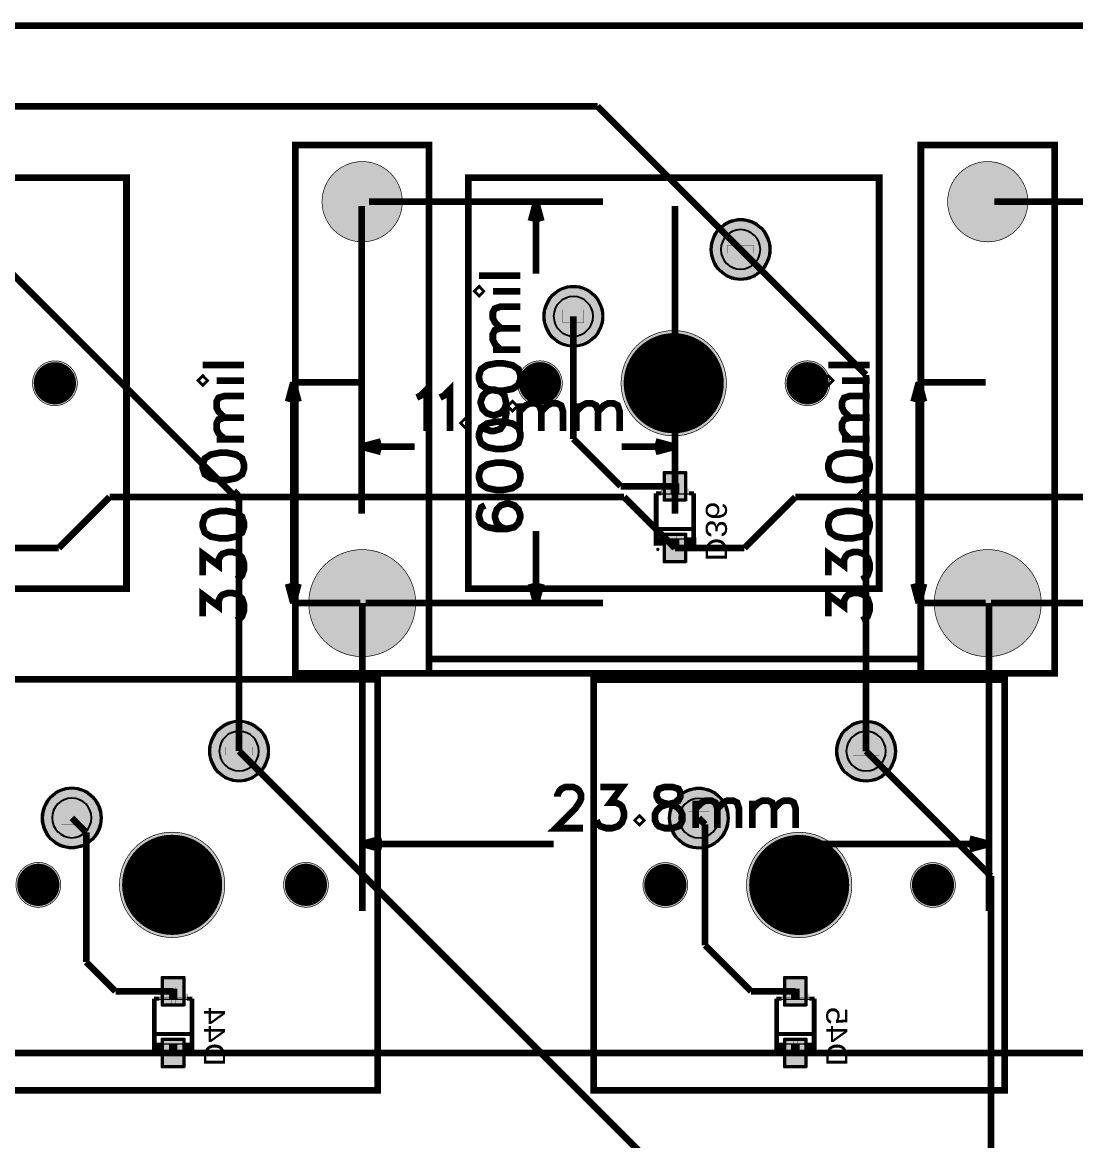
# Model space of a CAD drawing. Header units: millimetres. Extents: x 0 to 199, y -7 to 103.
# Drawn here: x 131.69 to 171.68, y 61.04 to 103.49 of the extents above; entities that cross this region are included whole.
import ezdxf
from ezdxf.enums import TextEntityAlignment as Align

# ---------------------------------------------------------------- set-up
doc = ezdxf.new("R2010")
doc.units = ezdxf.units.MM
doc.header["$MEASUREMENT"] = 0
for name, color, linetype, true_color in [('Board-Outline-Layer', 7, 'Continuous', 0xff00ff), ('Bottom-Layer', 7, 'Continuous', 0x0000ff), ('Bottom-Paste-Mask-Layer', 7, 'Continuous', 0x800000), ('Bottom-Silkscreen-Layer', 7, 'Continuous', 0x66cc33), ('Bottom-Solder-Mask-Layer', 7, 'Continuous', 0xaa00ff), ('Component-Marking-Layer', 7, 'Continuous', 0x66ffcc), ('Component-Shape-Layer', 7, 'Continuous', 0x00cccc), ('Document-Layer', 7, 'Continuous', 0xffffff), ('Hole-Layer', 7, 'Continuous', 0x222222), ('Mechanical-Layer', 7, 'Continuous', 0xf022f0), ('Multi-Layer', 7, 'Continuous', 0xc0c0c0), ('Pin-Floating-Layer', 7, 'Continuous', 0xff99ff), ('Pin-Soldering-Layer', 7, 'Continuous', 0xcc9999), ('Top-Layer', 7, 'Continuous', 0xff0000), ('Top-Paste-Mask-Layer', 7, 'Continuous', 0x808080), ('Top-Silkscreen-Layer', 7, 'Continuous', 0xffcc00), ('Top-Solder-Mask-Layer', 7, 'Continuous', 0x800080)]:
    doc.layers.add(name, color=color, linetype=linetype, true_color=true_color)
doc.styles.get("Standard").update_dxf_attribs({"font": 'arial.ttf'})

msp = doc.modelspace()

# ---------------------------------------------------------------- hatches: boundary and pattern name
at = {"layer": 'Bottom-Layer'}
for points in [[(157.857, 94.874, 1), (160.057, 94.874, 1)], [(151.507, 92.334, 1), (153.707, 92.334, 1)], [(156.839, 85.382), (156.089, 85.382), (156.089, 86.382), (156.839, 86.382)], [(156.839, 83.037), (156.089, 83.037), (156.089, 84.037), (156.839, 84.037)], [(138.814, 75.829, 1), (141.014, 75.829, 1)], [(162.62, 75.823, 1), (164.82, 75.823, 1)], [(132.464, 73.289, 1), (134.664, 73.289, 1)], [(156.27, 73.283, 1), (158.47, 73.283, 1)], [(137.789, 66.205), (137.039, 66.205), (137.039, 67.205), (137.789, 67.205)], [(161.411, 66.205), (160.661, 66.205), (160.661, 67.205), (161.411, 67.205)], [(137.789, 63.86), (137.039, 63.86), (137.039, 64.86), (137.789, 64.86)], [(161.411, 63.86), (160.661, 63.86), (160.661, 64.86), (161.411, 64.86)]]:
    msp.add_hatch(color=256, dxfattribs=at).paths.add_polyline_path(points)
at = {"layer": 'Bottom-Paste-Mask-Layer'}
for points in [[(157.857, 94.874, 1), (160.057, 94.874, 1)], [(151.507, 92.334, 1), (153.707, 92.334, 1)], [(156.839, 85.382), (156.089, 85.382), (156.089, 86.382), (156.839, 86.382)], [(156.839, 83.037), (156.089, 83.037), (156.089, 84.037), (156.839, 84.037)], [(138.814, 75.829, 1), (141.014, 75.829, 1)], [(162.62, 75.823, 1), (164.82, 75.823, 1)], [(132.464, 73.289, 1), (134.664, 73.289, 1)], [(156.27, 73.283, 1), (158.47, 73.283, 1)], [(137.789, 66.205), (137.039, 66.205), (137.039, 67.205), (137.789, 67.205)], [(161.411, 66.205), (160.661, 66.205), (160.661, 67.205), (161.411, 67.205)], [(137.789, 63.86), (137.039, 63.86), (137.039, 64.86), (137.789, 64.86)], [(161.411, 63.86), (160.661, 63.86), (160.661, 64.86), (161.411, 64.86)]]:
    msp.add_hatch(color=256, dxfattribs=at).paths.add_polyline_path(points)
at = {"layer": 'Bottom-Silkscreen-Layer'}
for points in [[(155.662, 83.934), (156.014, 83.934), (156.014, 83.629), (155.662, 83.629)], [(155.662, 83.934), (156.014, 83.934), (156.014, 83.629), (155.662, 83.629)], [(157.267, 83.934), (157.267, 83.629), (156.914, 83.629), (156.914, 83.934)], [(157.267, 83.934), (157.267, 83.629), (156.914, 83.629), (156.914, 83.934)], [(136.612, 64.757), (136.964, 64.757), (136.964, 64.452), (136.612, 64.452)], [(136.612, 64.757), (136.964, 64.757), (136.964, 64.452), (136.612, 64.452)], [(138.217, 64.757), (138.217, 64.452), (137.864, 64.452), (137.864, 64.757)], [(138.217, 64.757), (138.217, 64.452), (137.864, 64.452), (137.864, 64.757)], [(160.234, 64.757), (160.586, 64.757), (160.586, 64.452), (160.234, 64.452)], [(160.234, 64.757), (160.586, 64.757), (160.586, 64.452), (160.234, 64.452)], [(161.839, 64.757), (161.839, 64.452), (161.486, 64.452), (161.486, 64.757)], [(161.839, 64.757), (161.839, 64.452), (161.486, 64.452), (161.486, 64.757)]]:
    msp.add_hatch(color=256, dxfattribs=at).paths.add_polyline_path(points)
at = {"layer": 'Bottom-Solder-Mask-Layer'}
for points in [[(157.807, 94.874, 1), (160.107, 94.874, 1)], [(151.457, 92.334, 1), (153.757, 92.334, 1)], [(156.89, 85.331), (156.039, 85.331), (156.039, 86.433), (156.89, 86.433)], [(156.89, 82.986), (156.039, 82.986), (156.039, 84.087), (156.89, 84.087)], [(138.764, 75.829, 1), (141.064, 75.829, 1)], [(162.57, 75.823, 1), (164.87, 75.823, 1)], [(132.414, 73.289, 1), (134.714, 73.289, 1)], [(156.22, 73.283, 1), (158.52, 73.283, 1)], [(137.84, 66.154), (136.988, 66.154), (136.988, 67.256), (137.84, 67.256)], [(161.462, 66.154), (160.611, 66.154), (160.611, 67.256), (161.462, 67.256)], [(137.84, 63.809), (136.988, 63.809), (136.988, 64.91), (137.84, 64.91)], [(161.462, 63.809), (160.611, 63.809), (160.611, 64.91), (161.462, 64.91)]]:
    msp.add_hatch(color=256, dxfattribs=at).paths.add_polyline_path(points)
at = {"layer": 'Component-Marking-Layer'}
for points in [[(155.754, 83.484, 1), (155.874, 83.484, 1)], [(155.754, 83.484, 1), (155.874, 83.484, 1)], [(148.557, 81.994, 1), (148.677, 81.994, 1)], [(148.557, 81.994, 1), (148.677, 81.994, 1)], [(136.704, 64.307, 1), (136.824, 64.307, 1)], [(136.704, 64.307, 1), (136.824, 64.307, 1)], [(160.326, 64.307, 1), (160.446, 64.307, 1)], [(160.326, 64.307, 1), (160.446, 64.307, 1)], [(153.32, 62.943, 1), (153.44, 62.943, 1)], [(153.32, 62.943, 1), (153.44, 62.943, 1)]]:
    msp.add_hatch(color=256, dxfattribs=at).paths.add_polyline_path(points)
at = {"layer": 'Document-Layer'}
for points in [[(156.994, 85.792), (156.994, 85.636), (155.954, 85.636), (155.954, 85.792)], [(156.994, 85.792), (156.994, 85.636), (155.954, 85.636), (155.954, 85.792)], [(156.554, 86.024), (156.554, 85.4), (156.398, 85.4), (156.398, 86.024)], [(156.554, 86.024), (156.554, 85.4), (156.398, 85.4), (156.398, 86.024)], [(156.534, 83.484), (156.378, 83.484), (156.378, 84.108), (156.534, 84.108)], [(156.534, 83.484), (156.378, 83.484), (156.378, 84.108), (156.534, 84.108)], [(137.504, 66.847), (137.504, 66.223), (137.348, 66.223), (137.348, 66.847)], [(137.504, 66.847), (137.504, 66.223), (137.348, 66.223), (137.348, 66.847)], [(161.126, 66.847), (161.126, 66.223), (160.97, 66.223), (160.97, 66.847)], [(161.126, 66.847), (161.126, 66.223), (160.97, 66.223), (160.97, 66.847)], [(137.944, 66.615), (137.944, 66.459), (136.904, 66.459), (136.904, 66.615)], [(137.944, 66.615), (137.944, 66.459), (136.904, 66.459), (136.904, 66.615)], [(161.566, 66.615), (161.566, 66.459), (160.526, 66.459), (160.526, 66.615)], [(161.566, 66.615), (161.566, 66.459), (160.526, 66.459), (160.526, 66.615)], [(137.484, 64.307), (137.328, 64.307), (137.328, 64.931), (137.484, 64.931)], [(137.484, 64.307), (137.328, 64.307), (137.328, 64.931), (137.484, 64.931)], [(161.106, 64.307), (160.95, 64.307), (160.95, 64.931), (161.106, 64.931)], [(161.106, 64.307), (160.95, 64.307), (160.95, 64.931), (161.106, 64.931)]]:
    msp.add_hatch(color=256, dxfattribs=at).paths.add_polyline_path(points)
at = {"layer": 'Hole-Layer'}
for points in [[(158.207, 94.874, 1), (159.707, 94.874, 1)], [(151.857, 92.334, 1), (153.357, 92.334, 1)], [(139.164, 75.829, 1), (140.664, 75.829, 1)], [(162.97, 75.823, 1), (164.47, 75.823, 1)], [(132.814, 73.289, 1), (134.314, 73.289, 1)], [(156.62, 73.283, 1), (158.12, 73.283, 1)]]:
    msp.add_hatch(color=256, dxfattribs=at).paths.add_polyline_path(points)
at = {"layer": 'Multi-Layer'}
for points in [[(143.066, 96.685, 1), (146.114, 96.685, 1)], [(143.066, 96.685, 1), (146.114, 96.685, 1)], [(166.815, 96.685, 1), (169.863, 96.685, 1)], [(166.815, 96.685, 1), (169.863, 96.685, 1)], [(157.857, 94.874, 1), (160.057, 94.874, 1)], [(157.857, 94.874, 1), (160.057, 94.874, 1)], [(157.857, 94.874, 1), (160.057, 94.874, 1)], [(151.507, 92.334, 1), (153.707, 92.334, 1)], [(151.507, 92.334, 1), (153.707, 92.334, 1)], [(151.507, 92.334, 1), (153.707, 92.334, 1)], [(154.417, 89.794, 1), (158.417, 89.794, 1)], [(154.417, 89.794, 1), (158.417, 89.794, 1)], [(132.072, 89.793, 1), (133.773, 89.793, 1)], [(132.072, 89.793, 1), (133.773, 89.793, 1)], [(150.486, 89.794, 1), (152.188, 89.794, 1)], [(150.486, 89.794, 1), (152.188, 89.794, 1)], [(160.646, 89.794, 1), (162.348, 89.794, 1)], [(160.646, 89.794, 1), (162.348, 89.794, 1)], [(142.558, 81.445, 1), (146.622, 81.445, 1)], [(142.558, 81.445, 1), (146.622, 81.445, 1)], [(166.307, 81.445, 1), (170.371, 81.445, 1)], [(166.307, 81.445, 1), (170.371, 81.445, 1)], [(138.814, 75.829, 1), (141.014, 75.829, 1)], [(138.814, 75.829, 1), (141.014, 75.829, 1)], [(138.814, 75.829, 1), (141.014, 75.829, 1)], [(162.62, 75.823, 1), (164.82, 75.823, 1)], [(162.62, 75.823, 1), (164.82, 75.823, 1)], [(162.62, 75.823, 1), (164.82, 75.823, 1)], [(132.464, 73.289, 1), (134.664, 73.289, 1)], [(132.464, 73.289, 1), (134.664, 73.289, 1)], [(132.464, 73.289, 1), (134.664, 73.289, 1)], [(156.27, 73.283, 1), (158.47, 73.283, 1)], [(156.27, 73.283, 1), (158.47, 73.283, 1)], [(156.27, 73.283, 1), (158.47, 73.283, 1)], [(135.374, 70.749, 1), (139.374, 70.749, 1)], [(135.374, 70.749, 1), (139.374, 70.749, 1)], [(159.18, 70.743, 1), (163.18, 70.743, 1)], [(159.18, 70.743, 1), (163.18, 70.743, 1)], [(131.443, 70.749, 1), (133.145, 70.749, 1)], [(131.443, 70.749, 1), (133.145, 70.749, 1)], [(141.603, 70.749, 1), (143.305, 70.749, 1)], [(141.603, 70.749, 1), (143.305, 70.749, 1)], [(155.25, 70.743, 1), (156.951, 70.743, 1)], [(155.25, 70.743, 1), (156.951, 70.743, 1)], [(165.41, 70.743, 1), (167.111, 70.743, 1)], [(165.41, 70.743, 1), (167.111, 70.743, 1)]]:
    msp.add_hatch(color=256, dxfattribs=at).paths.add_polyline_path(points)
at = {"layer": 'Pin-Floating-Layer'}
for points in [[(156.624, 85.694), (156.624, 85.574), (156.304, 85.574), (156.304, 85.694)], [(156.624, 85.694), (156.624, 85.574), (156.304, 85.574), (156.304, 85.694)], [(156.624, 83.894), (156.624, 83.774), (156.304, 83.774), (156.304, 83.894)], [(156.624, 83.894), (156.624, 83.774), (156.304, 83.774), (156.304, 83.894)], [(137.574, 66.517), (137.574, 66.397), (137.254, 66.397), (137.254, 66.517)], [(137.574, 66.517), (137.574, 66.397), (137.254, 66.397), (137.254, 66.517)], [(161.196, 66.517), (161.196, 66.397), (160.876, 66.397), (160.876, 66.517)], [(161.196, 66.517), (161.196, 66.397), (160.876, 66.397), (160.876, 66.517)], [(137.574, 64.717), (137.574, 64.597), (137.254, 64.597), (137.254, 64.717)], [(137.574, 64.717), (137.574, 64.597), (137.254, 64.597), (137.254, 64.717)], [(161.196, 64.717), (161.196, 64.597), (160.876, 64.597), (160.876, 64.717)], [(161.196, 64.717), (161.196, 64.597), (160.876, 64.597), (160.876, 64.717)]]:
    msp.add_hatch(color=256, dxfattribs=at).paths.add_polyline_path(points)
at = {"layer": 'Pin-Soldering-Layer'}
for points in [[(158.457, 95.024), (159.457, 95.024), (159.457, 94.724), (158.457, 94.724)], [(158.457, 95.024), (159.457, 95.024), (159.457, 94.724), (158.457, 94.724)], [(152.207, 92.584), (153.007, 92.584), (153.007, 92.084), (152.207, 92.084)], [(152.207, 92.584), (153.007, 92.584), (153.007, 92.084), (152.207, 92.084)], [(156.624, 85.984), (156.624, 85.684), (156.304, 85.684), (156.304, 85.984)], [(156.624, 85.984), (156.624, 85.684), (156.304, 85.684), (156.304, 85.984)], [(156.624, 83.784), (156.624, 83.484), (156.304, 83.484), (156.304, 83.784)], [(156.624, 83.784), (156.624, 83.484), (156.304, 83.484), (156.304, 83.784)], [(139.414, 75.979), (140.414, 75.979), (140.414, 75.679), (139.414, 75.679)], [(139.414, 75.979), (140.414, 75.979), (140.414, 75.679), (139.414, 75.679)], [(163.22, 75.973), (164.22, 75.973), (164.22, 75.673), (163.22, 75.673)], [(163.22, 75.973), (164.22, 75.973), (164.22, 75.673), (163.22, 75.673)], [(133.164, 73.539), (133.964, 73.539), (133.964, 73.039), (133.164, 73.039)], [(133.164, 73.539), (133.964, 73.539), (133.964, 73.039), (133.164, 73.039)], [(156.97, 73.533), (157.77, 73.533), (157.77, 73.033), (156.97, 73.033)], [(156.97, 73.533), (157.77, 73.533), (157.77, 73.033), (156.97, 73.033)], [(137.574, 66.807), (137.574, 66.507), (137.254, 66.507), (137.254, 66.807)], [(137.574, 66.807), (137.574, 66.507), (137.254, 66.507), (137.254, 66.807)], [(161.196, 66.807), (161.196, 66.507), (160.876, 66.507), (160.876, 66.807)], [(161.196, 66.807), (161.196, 66.507), (160.876, 66.507), (160.876, 66.807)], [(137.574, 64.607), (137.574, 64.307), (137.254, 64.307), (137.254, 64.607)], [(137.574, 64.607), (137.574, 64.307), (137.254, 64.307), (137.254, 64.607)], [(161.196, 64.607), (161.196, 64.307), (160.876, 64.307), (160.876, 64.607)], [(161.196, 64.607), (161.196, 64.307), (160.876, 64.307), (160.876, 64.607)]]:
    msp.add_hatch(color=256, dxfattribs=at).paths.add_polyline_path(points)
at = {"layer": 'Top-Layer'}
for points in [[(157.857, 94.874, 1), (160.057, 94.874, 1)], [(151.507, 92.334, 1), (153.707, 92.334, 1)], [(138.814, 75.829, 1), (141.014, 75.829, 1)], [(162.62, 75.823, 1), (164.82, 75.823, 1)], [(132.464, 73.289, 1), (134.664, 73.289, 1)], [(156.27, 73.283, 1), (158.47, 73.283, 1)]]:
    msp.add_hatch(color=256, dxfattribs=at).paths.add_polyline_path(points)
at = {"layer": 'Top-Paste-Mask-Layer'}
for points in [[(157.857, 94.874, 1), (160.057, 94.874, 1)], [(151.507, 92.334, 1), (153.707, 92.334, 1)], [(156.042, 89.827, 1), (156.76, 89.827, 1)], [(156.042, 89.827, 1), (156.76, 89.827, 1)], [(138.814, 75.829, 1), (141.014, 75.829, 1)], [(162.62, 75.823, 1), (164.82, 75.823, 1)], [(132.464, 73.289, 1), (134.664, 73.289, 1)], [(156.27, 73.283, 1), (158.47, 73.283, 1)]]:
    msp.add_hatch(color=256, dxfattribs=at).paths.add_polyline_path(points)
at = {"layer": 'Top-Solder-Mask-Layer'}
for points in [[(157.807, 94.874, 1), (160.107, 94.874, 1)], [(151.457, 92.334, 1), (153.757, 92.334, 1)], [(138.764, 75.829, 1), (141.064, 75.829, 1)], [(162.57, 75.823, 1), (164.87, 75.823, 1)], [(132.414, 73.289, 1), (134.714, 73.289, 1)], [(156.22, 73.283, 1), (158.52, 73.283, 1)]]:
    msp.add_hatch(color=256, dxfattribs=at).paths.add_polyline_path(points)

# ---------------------------------------------------------------- linework, layer by layer
at = {"layer": 'Board-Outline-Layer', "const_width": 0.254}
msp.add_lwpolyline([(-0.032, 3.019), (-0.032, 100.367, -0.414), (2.968, 103.367), (195.568, 103.367), (195.568, 103.367, -0.414), (198.568, 100.367), (198.568, 100.367), (198.568, 3.019), (198.568, 3.019, -0.414), (195.568, 0.019), (195.568, 0.019), (2.968, 0.019, -0.414)], format="xyb", close=True, dxfattribs=at)
at = {"layer": 'Bottom-Layer'}
for points in [[(157.857, 94.874, 1), (160.057, 94.874), (160.057, 94.874, 1), (157.857, 94.874)], [(151.507, 92.334, 1), (153.707, 92.334), (153.707, 92.334, 1), (151.507, 92.334)], [(138.814, 75.829, 1), (141.014, 75.829), (141.014, 75.829, 1), (138.814, 75.829)], [(162.62, 75.823, 1), (164.82, 75.823), (164.82, 75.823, 1), (162.62, 75.823)], [(132.464, 73.289, 1), (134.664, 73.289), (134.664, 73.289, 1), (132.464, 73.289)], [(156.27, 73.283, 1), (158.47, 73.283), (158.47, 73.283, 1), (156.27, 73.283)]]:
    msp.add_lwpolyline(points, format="xyb", dxfattribs=at)
at = {"layer": 'Bottom-Layer', "const_width": 0.254}
for points in [[(152.607, 92.334), (152.607, 87.678)], [(152.607, 87.678), (154.403, 85.882)], [(154.403, 85.882), (156.464, 85.882)], [(133.067, 83.537), (135.001, 85.471)], [(135.001, 85.471), (154.53, 85.471)], [(154.53, 85.471), (156.464, 83.537)], [(159.102, 83.537), (161.036, 85.471)], [(161.036, 85.471), (183.232, 85.471)], [(127.889, 83.537), (133.067, 83.537)], [(156.464, 83.537), (159.102, 83.537)], [(133.564, 73.289), (134.112, 72.74)], [(157.37, 73.283), (157.607, 73.046)], [(157.607, 73.046), (157.607, 68.453)], [(134.112, 72.74), (134.112, 67.818)], [(157.607, 68.453), (159.356, 66.705)], [(134.112, 67.818), (135.226, 66.705)], [(135.226, 66.705), (137.414, 66.705)], [(159.356, 66.705), (161.036, 66.705)], [(118.301, 64.36), (137.414, 64.36)], [(137.414, 64.36), (161.036, 64.36)], [(161.036, 64.36), (185.166, 64.36)]]:
    msp.add_lwpolyline(points, dxfattribs=at)
at = {"layer": 'Bottom-Layer'}
for points in [[(156.839, 85.382), (156.089, 85.382), (156.089, 86.382), (156.839, 86.382)], [(156.839, 83.037), (156.089, 83.037), (156.089, 84.037), (156.839, 84.037)], [(137.789, 66.205), (137.039, 66.205), (137.039, 67.205), (137.789, 67.205)], [(161.411, 66.205), (160.661, 66.205), (160.661, 67.205), (161.411, 67.205)], [(137.789, 63.86), (137.039, 63.86), (137.039, 64.86), (137.789, 64.86)], [(161.411, 63.86), (160.661, 63.86), (160.661, 64.86), (161.411, 64.86)]]:
    msp.add_lwpolyline(points, close=True, dxfattribs=at)
at = {"layer": 'Bottom-Paste-Mask-Layer'}
for points in [[(157.857, 94.874, 1), (160.057, 94.874), (160.057, 94.874, 1), (157.857, 94.874)], [(151.507, 92.334, 1), (153.707, 92.334), (153.707, 92.334, 1), (151.507, 92.334)], [(138.814, 75.829, 1), (141.014, 75.829), (141.014, 75.829, 1), (138.814, 75.829)], [(162.62, 75.823, 1), (164.82, 75.823), (164.82, 75.823, 1), (162.62, 75.823)], [(132.464, 73.289, 1), (134.664, 73.289), (134.664, 73.289, 1), (132.464, 73.289)], [(156.27, 73.283, 1), (158.47, 73.283), (158.47, 73.283, 1), (156.27, 73.283)]]:
    msp.add_lwpolyline(points, format="xyb", dxfattribs=at)
for points in [[(156.839, 85.382), (156.089, 85.382), (156.089, 86.382), (156.839, 86.382)], [(156.839, 83.037), (156.089, 83.037), (156.089, 84.037), (156.839, 84.037)], [(137.789, 66.205), (137.039, 66.205), (137.039, 67.205), (137.789, 67.205)], [(161.411, 66.205), (160.661, 66.205), (160.661, 67.205), (161.411, 67.205)], [(137.789, 63.86), (137.039, 63.86), (137.039, 64.86), (137.789, 64.86)], [(161.411, 63.86), (160.661, 63.86), (160.661, 64.86), (161.411, 64.86)]]:
    msp.add_lwpolyline(points, close=True, dxfattribs=at)
at = {"layer": 'Bottom-Silkscreen-Layer', "const_width": 0.152}
for points in [[(155.738, 83.858), (155.738, 85.61)], [(155.738, 83.858), (155.738, 85.61)], [(155.738, 85.61), (155.944, 85.61)], [(155.738, 85.61), (155.944, 85.61)], [(157.191, 85.61), (156.994, 85.61)], [(157.191, 85.61), (156.994, 85.61)], [(157.191, 83.858), (157.191, 85.61)], [(157.191, 83.858), (157.191, 85.61)], [(157.191, 84.262), (155.738, 84.262)], [(157.191, 84.262), (155.738, 84.262)], [(136.688, 64.681), (136.688, 66.433)], [(136.688, 64.681), (136.688, 66.433)], [(136.688, 66.433), (136.894, 66.433)], [(136.688, 66.433), (136.894, 66.433)], [(138.14, 66.433), (137.944, 66.433)], [(138.14, 66.433), (137.944, 66.433)], [(138.14, 64.681), (138.14, 66.433)], [(138.14, 64.681), (138.14, 66.433)], [(160.31, 64.681), (160.31, 66.433)], [(160.31, 64.681), (160.31, 66.433)], [(160.31, 66.433), (160.516, 66.433)], [(160.31, 66.433), (160.516, 66.433)], [(161.763, 66.433), (161.566, 66.433)], [(161.763, 66.433), (161.566, 66.433)], [(161.763, 64.681), (161.763, 66.433)], [(161.763, 64.681), (161.763, 66.433)], [(138.14, 65.085), (136.688, 65.085)], [(138.14, 65.085), (136.688, 65.085)], [(161.763, 65.085), (160.31, 65.085)], [(161.763, 65.085), (160.31, 65.085)]]:
    msp.add_lwpolyline(points, dxfattribs=at)
at = {"layer": 'Bottom-Silkscreen-Layer', "const_width": 0.00508}
for points in [[(155.662, 83.934), (156.014, 83.934), (156.014, 83.629), (155.662, 83.629)], [(155.662, 83.934), (156.014, 83.934), (156.014, 83.629), (155.662, 83.629)], [(157.267, 83.934), (157.267, 83.629), (156.914, 83.629), (156.914, 83.934)], [(157.267, 83.934), (157.267, 83.629), (156.914, 83.629), (156.914, 83.934)], [(136.612, 64.757), (136.964, 64.757), (136.964, 64.452), (136.612, 64.452)], [(136.612, 64.757), (136.964, 64.757), (136.964, 64.452), (136.612, 64.452)], [(138.217, 64.757), (138.217, 64.452), (137.864, 64.452), (137.864, 64.757)], [(138.217, 64.757), (138.217, 64.452), (137.864, 64.452), (137.864, 64.757)], [(160.234, 64.757), (160.586, 64.757), (160.586, 64.452), (160.234, 64.452)], [(160.234, 64.757), (160.586, 64.757), (160.586, 64.452), (160.234, 64.452)], [(161.839, 64.757), (161.839, 64.452), (161.486, 64.452), (161.486, 64.757)], [(161.839, 64.757), (161.839, 64.452), (161.486, 64.452), (161.486, 64.757)]]:
    msp.add_lwpolyline(points, close=True, dxfattribs=at)
at = {"layer": 'Bottom-Solder-Mask-Layer'}
for points in [[(157.807, 94.874, 1), (160.107, 94.874, 1)], [(151.457, 92.334, 1), (153.757, 92.334, 1)], [(138.764, 75.829, 1), (141.064, 75.829, 1)], [(162.57, 75.823, 1), (164.87, 75.823, 1)], [(132.414, 73.289, 1), (134.714, 73.289, 1)], [(156.22, 73.283, 1), (158.52, 73.283, 1)]]:
    msp.add_lwpolyline(points, format="xyb", close=True, dxfattribs=at)
for points in [[(156.89, 85.331), (156.039, 85.331), (156.039, 86.433), (156.89, 86.433)], [(156.89, 82.986), (156.039, 82.986), (156.039, 84.087), (156.89, 84.087)], [(137.84, 66.154), (136.988, 66.154), (136.988, 67.256), (137.84, 67.256)], [(161.462, 66.154), (160.611, 66.154), (160.611, 67.256), (161.462, 67.256)], [(137.84, 63.809), (136.988, 63.809), (136.988, 64.91), (137.84, 64.91)], [(161.462, 63.809), (160.611, 63.809), (160.611, 64.91), (161.462, 64.91)]]:
    msp.add_lwpolyline(points, close=True, dxfattribs=at)
at = {"layer": 'Component-Marking-Layer', "const_width": 0.00508}
for points in [[(155.754, 83.484, 1), (155.874, 83.484), (155.874, 83.484, 1), (155.754, 83.484)], [(155.754, 83.484, 1), (155.874, 83.484), (155.874, 83.484, 1), (155.754, 83.484)], [(148.557, 81.994, 1), (148.677, 81.994), (148.677, 81.994, 1), (148.557, 81.994)], [(148.557, 81.994, 1), (148.677, 81.994), (148.677, 81.994, 1), (148.557, 81.994)], [(136.704, 64.307, 1), (136.824, 64.307), (136.824, 64.307, 1), (136.704, 64.307)], [(136.704, 64.307, 1), (136.824, 64.307), (136.824, 64.307, 1), (136.704, 64.307)], [(160.326, 64.307, 1), (160.446, 64.307), (160.446, 64.307, 1), (160.326, 64.307)], [(160.326, 64.307, 1), (160.446, 64.307), (160.446, 64.307, 1), (160.326, 64.307)], [(153.32, 62.943, 1), (153.44, 62.943), (153.44, 62.943, 1), (153.32, 62.943)], [(153.32, 62.943, 1), (153.44, 62.943), (153.44, 62.943, 1), (153.32, 62.943)]]:
    msp.add_lwpolyline(points, format="xyb", dxfattribs=at)
at = {"layer": 'Component-Shape-Layer', "const_width": 0.0508}
for points in [[(120.042, 81.993), (120.042, 97.593), (135.642, 97.593), (135.642, 81.993)], [(120.042, 81.993), (120.042, 97.593), (135.642, 97.593), (135.642, 81.993)], [(148.617, 81.994), (148.617, 97.594), (164.217, 97.594), (164.217, 81.994)], [(148.617, 81.994), (148.617, 97.594), (164.217, 97.594), (164.217, 81.994)], [(157.114, 85.584), (157.114, 83.884), (155.814, 83.884), (155.814, 85.584)], [(157.114, 85.584), (157.114, 83.884), (155.814, 83.884), (155.814, 85.584)], [(129.574, 62.949), (129.574, 78.549), (145.174, 78.549), (145.174, 62.949)], [(129.574, 62.949), (129.574, 78.549), (145.174, 78.549), (145.174, 62.949)], [(153.38, 62.943), (153.38, 78.543), (168.98, 78.543), (168.98, 62.943)], [(153.38, 62.943), (153.38, 78.543), (168.98, 78.543), (168.98, 62.943)], [(138.064, 66.407), (138.064, 64.707), (136.764, 64.707), (136.764, 66.407)], [(138.064, 66.407), (138.064, 64.707), (136.764, 64.707), (136.764, 66.407)], [(161.686, 66.407), (161.686, 64.707), (160.386, 64.707), (160.386, 66.407)], [(161.686, 66.407), (161.686, 64.707), (160.386, 64.707), (160.386, 66.407)]]:
    msp.add_lwpolyline(points, close=True, dxfattribs=at)
at = {"layer": 'Document-Layer'}
for points, const_width in [([(155.467, 89.794, 1), (157.367, 89.794, 1)], 1.9), ([(155.467, 89.794, 1), (157.367, 89.794, 1)], 1.9), ([(132.522, 89.793, 1), (133.322, 89.793, 1)], 0.8), ([(132.522, 89.793, 1), (133.322, 89.793, 1)], 0.8), ([(150.937, 89.794, 1), (151.737, 89.794, 1)], 0.8), ([(150.937, 89.794, 1), (151.737, 89.794, 1)], 0.8), ([(161.097, 89.794, 1), (161.897, 89.794, 1)], 0.8), ([(161.097, 89.794, 1), (161.897, 89.794, 1)], 0.8), ([(136.424, 70.749, 1), (138.324, 70.749, 1)], 1.9), ([(136.424, 70.749, 1), (138.324, 70.749, 1)], 1.9), ([(160.23, 70.743, 1), (162.13, 70.743, 1)], 1.9), ([(160.23, 70.743, 1), (162.13, 70.743, 1)], 1.9), ([(131.894, 70.749, 1), (132.694, 70.749, 1)], 0.8), ([(131.894, 70.749, 1), (132.694, 70.749, 1)], 0.8), ([(142.054, 70.749, 1), (142.854, 70.749, 1)], 0.8), ([(142.054, 70.749, 1), (142.854, 70.749, 1)], 0.8), ([(155.7, 70.743, 1), (156.5, 70.743, 1)], 0.8), ([(155.7, 70.743, 1), (156.5, 70.743, 1)], 0.8), ([(165.86, 70.743, 1), (166.661, 70.743, 1)], 0.8), ([(165.86, 70.743, 1), (166.661, 70.743, 1)], 0.8)]:
    msp.add_lwpolyline(points, format="xyb", close=True, dxfattribs=dict(at, const_width=const_width))
at = {"layer": 'Document-Layer', "const_width": 0.00508}
for points in [[(156.994, 85.792), (156.994, 85.636), (155.954, 85.636), (155.954, 85.792)], [(156.994, 85.792), (156.994, 85.636), (155.954, 85.636), (155.954, 85.792)], [(156.554, 86.024), (156.554, 85.4), (156.398, 85.4), (156.398, 86.024)], [(156.554, 86.024), (156.554, 85.4), (156.398, 85.4), (156.398, 86.024)], [(156.534, 83.484), (156.378, 83.484), (156.378, 84.108), (156.534, 84.108)], [(156.534, 83.484), (156.378, 83.484), (156.378, 84.108), (156.534, 84.108)], [(137.504, 66.847), (137.504, 66.223), (137.348, 66.223), (137.348, 66.847)], [(137.504, 66.847), (137.504, 66.223), (137.348, 66.223), (137.348, 66.847)], [(161.126, 66.847), (161.126, 66.223), (160.97, 66.223), (160.97, 66.847)], [(161.126, 66.847), (161.126, 66.223), (160.97, 66.223), (160.97, 66.847)], [(137.944, 66.615), (137.944, 66.459), (136.904, 66.459), (136.904, 66.615)], [(137.944, 66.615), (137.944, 66.459), (136.904, 66.459), (136.904, 66.615)], [(161.566, 66.615), (161.566, 66.459), (160.526, 66.459), (160.526, 66.615)], [(161.566, 66.615), (161.566, 66.459), (160.526, 66.459), (160.526, 66.615)], [(137.484, 64.307), (137.328, 64.307), (137.328, 64.931), (137.484, 64.931)], [(137.484, 64.307), (137.328, 64.307), (137.328, 64.931), (137.484, 64.931)], [(161.106, 64.307), (160.95, 64.307), (160.95, 64.931), (161.106, 64.931)], [(161.106, 64.307), (160.95, 64.307), (160.95, 64.931), (161.106, 64.931)]]:
    msp.add_lwpolyline(points, close=True, dxfattribs=at)
at = {"layer": 'Hole-Layer'}
for points in [[(158.207, 94.874, 1), (159.707, 94.874, 1)], [(151.857, 92.334, 1), (153.357, 92.334, 1)], [(139.164, 75.829, 1), (140.664, 75.829, 1)], [(162.97, 75.823, 1), (164.47, 75.823, 1)], [(132.814, 73.289, 1), (134.314, 73.289, 1)], [(156.62, 73.283, 1), (158.12, 73.283, 1)]]:
    msp.add_lwpolyline(points, format="xyb", close=True, dxfattribs=at)
at = {"layer": 'Mechanical-Layer', "const_width": 0.254}
for points in [[(144.844, 96.685), (153.734, 96.685)], [(151.194, 96.685), (150.997, 95.949)], [(151.194, 96.685), (151.391, 95.949)], [(151.194, 96.685), (151.194, 93.95)], [(168.593, 96.685), (177.483, 96.685)], [(144.564, 96.528), (144.564, 84.844)], [(156.464, 96.528), (156.464, 84.844)], [(149.03, 93.874), (150.594, 93.874)], [(149.55, 93.287), (150.594, 93.287)], [(149.85, 91.882), (149.627, 92.106), (149.55, 92.256), (149.55, 92.479), (149.627, 92.629), (149.85, 92.703), (150.594, 92.703)], [(149.85, 91.062), (149.627, 91.285), (149.55, 91.435), (149.55, 91.659), (149.627, 91.808), (149.85, 91.882), (150.594, 91.882)], [(149.55, 91.062), (150.594, 91.062)], [(138.539, 90.481), (140.104, 90.481)], [(162.289, 90.481), (163.853, 90.481)], [(139.06, 89.895), (140.104, 89.895)], [(162.809, 89.895), (163.853, 89.895)], [(141.974, 89.827), (141.776, 89.091)], [(144.514, 89.827), (141.974, 89.827)], [(141.974, 89.827), (142.171, 89.091)], [(141.974, 89.827), (141.974, 81.445)], [(146.664, 89.251), (146.814, 89.324), (147.037, 89.548), (147.037, 87.983)], [(147.548, 89.251), (147.697, 89.324), (147.921, 89.548), (147.921, 87.983)], [(150.062, 89.027), (149.989, 88.804), (149.839, 88.654), (149.615, 88.58), (149.539, 88.58), (149.315, 88.654), (149.166, 88.804), (149.092, 89.027), (149.092, 89.101), (149.166, 89.324), (149.315, 89.474), (149.539, 89.548), (149.615, 89.548), (149.839, 89.474), (149.989, 89.324), (150.062, 89.027), (150.062, 88.654), (149.989, 88.28), (149.839, 88.057), (149.615, 87.983), (149.465, 87.983), (149.242, 88.057), (149.166, 88.207)], [(165.723, 89.827), (165.525, 89.091)], [(168.263, 89.827), (165.723, 89.827)], [(165.723, 89.827), (165.92, 89.091)], [(165.723, 89.827), (165.723, 81.445)], [(139.36, 88.49), (139.136, 88.713), (139.06, 88.863), (139.06, 89.087), (139.136, 89.237), (139.36, 89.31), (140.104, 89.31)], [(163.109, 88.49), (162.885, 88.713), (162.809, 88.863), (162.809, 89.087), (162.885, 89.237), (163.109, 89.31), (163.853, 89.31)], [(150.573, 89.027), (150.573, 87.983)], [(150.573, 88.728), (150.796, 88.951), (150.946, 89.027), (151.17, 89.027), (151.319, 88.951), (151.393, 88.728), (151.393, 87.983)], [(151.393, 88.728), (151.617, 88.951), (151.767, 89.027), (151.99, 89.027), (152.14, 88.951), (152.214, 88.728), (152.214, 87.983)], [(152.724, 89.027), (152.724, 87.983)], [(152.724, 88.728), (152.948, 88.951), (153.097, 89.027), (153.321, 89.027), (153.471, 88.951), (153.545, 88.728), (153.545, 87.983)], [(153.545, 88.728), (153.768, 88.951), (153.918, 89.027), (154.141, 89.027), (154.291, 88.951), (154.365, 88.728), (154.365, 87.983)], [(139.36, 87.67), (139.136, 87.893), (139.06, 88.043), (139.06, 88.266), (139.136, 88.416), (139.36, 88.49), (140.104, 88.49)], [(163.109, 87.67), (162.885, 87.893), (162.809, 88.043), (162.809, 88.266), (162.885, 88.416), (163.109, 88.49), (163.853, 88.49)], [(139.06, 87.67), (140.104, 87.67)], [(144.564, 87.384), (145.3, 87.581)], [(144.564, 87.384), (145.3, 87.187)], [(144.564, 87.384), (146.587, 87.384)], [(154.441, 87.384), (156.464, 87.384)], [(156.464, 87.384), (155.728, 87.581)], [(156.464, 87.384), (155.728, 87.187)], [(162.809, 87.67), (163.853, 87.67)], [(149.253, 85.154), (149.103, 85.077), (149.03, 84.854), (149.03, 84.704), (149.103, 84.481), (149.327, 84.331), (149.7, 84.257), (150.074, 84.257), (150.371, 84.331), (150.521, 84.481), (150.594, 84.704), (150.594, 84.78), (150.521, 85.004), (150.371, 85.154), (150.147, 85.227), (150.074, 85.227), (149.85, 85.154), (149.7, 85.004), (149.627, 84.78), (149.627, 84.704), (149.7, 84.481), (149.85, 84.331), (150.074, 84.257)], [(151.194, 84.181), (151.194, 81.445)], [(138.539, 82.496), (138.539, 83.316), (139.136, 82.869), (139.136, 83.092), (139.21, 83.242), (139.284, 83.316), (139.507, 83.39), (139.657, 83.39), (139.881, 83.316), (140.03, 83.166), (140.104, 82.943), (140.104, 82.719), (140.03, 82.496), (139.957, 82.419), (139.807, 82.346)], [(162.289, 82.496), (162.289, 83.316), (162.885, 82.869), (162.885, 83.092), (162.959, 83.242), (163.033, 83.316), (163.256, 83.39), (163.406, 83.39), (163.63, 83.316), (163.78, 83.166), (163.853, 82.943), (163.853, 82.719), (163.78, 82.496), (163.706, 82.419), (163.556, 82.346)], [(138.539, 80.941), (138.539, 81.761), (139.136, 81.314), (139.136, 81.538), (139.21, 81.688), (139.284, 81.761), (139.507, 81.835), (139.657, 81.835), (139.881, 81.761), (140.03, 81.612), (140.104, 81.388), (140.104, 81.165), (140.03, 80.941), (139.957, 80.865), (139.807, 80.791)], [(141.974, 81.445), (141.776, 82.181)], [(141.974, 81.445), (142.171, 82.181)], [(151.194, 81.445), (150.997, 82.181)], [(151.194, 81.445), (151.391, 82.181)], [(162.289, 80.941), (162.289, 81.761), (162.885, 81.314), (162.885, 81.538), (162.959, 81.688), (163.033, 81.761), (163.256, 81.835), (163.406, 81.835), (163.63, 81.761), (163.78, 81.612), (163.853, 81.388), (163.853, 81.165), (163.78, 80.941), (163.706, 80.865), (163.556, 80.791)], [(165.723, 81.445), (165.525, 82.181)], [(165.723, 81.445), (165.92, 82.181)], [(144.514, 81.445), (141.974, 81.445)], [(144.59, 81.445), (144.59, 69.761)], [(144.717, 81.445), (153.734, 81.445)], [(168.263, 81.445), (165.723, 81.445)], [(168.39, 81.445), (168.39, 69.761)], [(168.466, 81.445), (177.483, 81.445)], [(152.005, 74.094), (152.005, 74.168), (152.082, 74.318), (152.155, 74.392), (152.305, 74.465), (152.602, 74.465), (152.752, 74.392), (152.828, 74.318), (152.902, 74.168), (152.902, 74.018), (152.828, 73.868), (152.679, 73.645), (151.932, 72.901), (152.976, 72.901)], [(153.636, 74.465), (154.457, 74.465), (154.009, 73.868), (154.233, 73.868), (154.383, 73.795), (154.457, 73.721), (154.53, 73.498), (154.53, 73.348), (154.457, 73.124), (154.307, 72.974), (154.083, 72.901), (153.86, 72.901), (153.636, 72.974), (153.56, 73.048), (153.486, 73.198)], [(157.256, 73.945), (157.256, 72.901)], [(157.256, 73.645), (157.479, 73.868), (157.629, 73.945), (157.853, 73.945), (158.002, 73.868), (158.076, 73.645), (158.076, 72.901)], [(158.076, 73.645), (158.3, 73.868), (158.449, 73.945), (158.673, 73.945), (158.823, 73.868), (158.896, 73.645), (158.896, 72.901)], [(159.407, 73.945), (159.407, 72.901)], [(159.407, 73.645), (159.631, 73.868), (159.78, 73.945), (160.004, 73.945), (160.154, 73.868), (160.227, 73.645), (160.227, 72.901)], [(160.227, 73.645), (160.451, 73.868), (160.601, 73.945), (160.824, 73.945), (160.974, 73.868), (161.048, 73.645), (161.048, 72.901)], [(144.59, 72.301), (145.326, 72.498)], [(168.39, 72.301), (167.654, 72.498)], [(144.59, 72.301), (145.326, 72.104)], [(144.59, 72.301), (151.856, 72.301)], [(161.124, 72.301), (168.39, 72.301)], [(168.39, 72.301), (167.654, 72.104)]]:
    msp.add_lwpolyline(points, dxfattribs=at)
for points in [[(149.03, 93.213), (149.103, 93.287), (149.03, 93.363), (148.954, 93.287)], [(149.03, 89.954), (149.103, 89.731), (149.327, 89.581), (149.7, 89.507), (149.924, 89.507), (150.297, 89.581), (150.521, 89.731), (150.594, 89.954), (150.594, 90.104), (150.521, 90.328), (150.297, 90.478), (149.924, 90.551), (149.7, 90.551), (149.327, 90.478), (149.103, 90.328), (149.03, 90.104)], [(138.539, 89.821), (138.613, 89.895), (138.539, 89.971), (138.463, 89.895)], [(162.289, 89.821), (162.362, 89.895), (162.289, 89.971), (162.212, 89.895)], [(150.224, 88.92), (150.297, 88.847), (150.371, 88.92), (150.297, 88.997)], [(148.505, 88.354), (148.431, 88.28), (148.505, 88.207), (148.581, 88.28)], [(149.03, 87.739), (149.103, 87.516), (149.327, 87.366), (149.7, 87.292), (149.924, 87.292), (150.297, 87.366), (150.521, 87.516), (150.594, 87.739), (150.594, 87.889), (150.521, 88.113), (150.297, 88.263), (149.924, 88.336), (149.7, 88.336), (149.327, 88.263), (149.103, 88.113), (149.03, 87.889)], [(138.539, 86.562), (138.613, 86.339), (138.837, 86.189), (139.21, 86.115), (139.434, 86.115), (139.807, 86.189), (140.03, 86.339), (140.104, 86.562), (140.104, 86.712), (140.03, 86.935), (139.807, 87.085), (139.434, 87.159), (139.21, 87.159), (138.837, 87.085), (138.613, 86.935), (138.539, 86.712)], [(162.289, 86.562), (162.362, 86.339), (162.586, 86.189), (162.959, 86.115), (163.183, 86.115), (163.556, 86.189), (163.78, 86.339), (163.853, 86.562), (163.853, 86.712), (163.78, 86.935), (163.556, 87.085), (163.183, 87.159), (162.959, 87.159), (162.586, 87.085), (162.362, 86.935), (162.289, 86.712)], [(149.03, 86.185), (149.103, 85.961), (149.327, 85.812), (149.7, 85.738), (149.924, 85.738), (150.297, 85.812), (150.521, 85.961), (150.594, 86.185), (150.594, 86.335), (150.521, 86.558), (150.297, 86.708), (149.924, 86.782), (149.7, 86.782), (149.327, 86.708), (149.103, 86.558), (149.03, 86.335)], [(139.733, 85.528), (139.807, 85.455), (139.881, 85.528), (139.807, 85.605)], [(163.482, 85.528), (163.556, 85.455), (163.63, 85.528), (163.556, 85.605)], [(138.539, 84.347), (138.613, 84.124), (138.837, 83.974), (139.21, 83.9), (139.434, 83.9), (139.807, 83.974), (140.03, 84.124), (140.104, 84.347), (140.104, 84.497), (140.03, 84.721), (139.807, 84.87), (139.434, 84.944), (139.21, 84.944), (138.837, 84.87), (138.613, 84.721), (138.539, 84.497)], [(162.289, 84.347), (162.362, 84.124), (162.586, 83.974), (162.959, 83.9), (163.183, 83.9), (163.556, 83.974), (163.78, 84.124), (163.853, 84.347), (163.853, 84.497), (163.78, 84.721), (163.556, 84.87), (163.183, 84.944), (162.959, 84.944), (162.586, 84.87), (162.362, 84.721), (162.289, 84.497)], [(156.075, 74.465), (155.851, 74.392), (155.775, 74.242), (155.775, 74.094), (155.851, 73.945), (156.001, 73.868), (156.298, 73.795), (156.522, 73.721), (156.671, 73.571), (156.745, 73.421), (156.745, 73.198), (156.671, 73.048), (156.598, 72.974), (156.372, 72.901), (156.075, 72.901), (155.851, 72.974), (155.775, 73.048), (155.701, 73.198), (155.701, 73.421), (155.775, 73.571), (155.925, 73.721), (156.148, 73.795), (156.448, 73.868), (156.598, 73.945), (156.671, 74.094), (156.671, 74.242), (156.598, 74.392), (156.372, 74.465)], [(155.114, 73.272), (155.041, 73.198), (155.114, 73.124), (155.191, 73.198)]]:
    msp.add_lwpolyline(points, close=True, dxfattribs=at)
at = {"layer": 'Multi-Layer', "const_width": 0.0254}
for points in [[(143.066, 96.685, 1), (146.114, 96.685, 1)], [(143.066, 96.685, 1), (146.114, 96.685, 1)], [(166.815, 96.685, 1), (169.863, 96.685, 1)], [(166.815, 96.685, 1), (169.863, 96.685, 1)], [(154.417, 89.794, 1), (158.417, 89.794, 1)], [(154.417, 89.794, 1), (158.417, 89.794, 1)], [(132.072, 89.793, 1), (133.773, 89.793, 1)], [(132.072, 89.793, 1), (133.773, 89.793, 1)], [(150.486, 89.794, 1), (152.188, 89.794, 1)], [(150.486, 89.794, 1), (152.188, 89.794, 1)], [(160.646, 89.794, 1), (162.348, 89.794, 1)], [(160.646, 89.794, 1), (162.348, 89.794, 1)], [(142.558, 81.445, 1), (146.622, 81.445, 1)], [(142.558, 81.445, 1), (146.622, 81.445, 1)], [(166.307, 81.445, 1), (170.371, 81.445, 1)], [(166.307, 81.445, 1), (170.371, 81.445, 1)], [(135.374, 70.749, 1), (139.374, 70.749, 1)], [(135.374, 70.749, 1), (139.374, 70.749, 1)], [(159.18, 70.743, 1), (163.18, 70.743, 1)], [(159.18, 70.743, 1), (163.18, 70.743, 1)], [(131.443, 70.749, 1), (133.145, 70.749, 1)], [(131.443, 70.749, 1), (133.145, 70.749, 1)], [(141.603, 70.749, 1), (143.305, 70.749, 1)], [(141.603, 70.749, 1), (143.305, 70.749, 1)], [(155.25, 70.743, 1), (156.951, 70.743, 1)], [(155.25, 70.743, 1), (156.951, 70.743, 1)], [(165.41, 70.743, 1), (167.111, 70.743, 1)], [(165.41, 70.743, 1), (167.111, 70.743, 1)]]:
    msp.add_lwpolyline(points, format="xyb", close=True, dxfattribs=at)
at = {"layer": 'Multi-Layer'}
for points in [[(157.857, 94.874, 1), (160.057, 94.874), (160.057, 94.874, 1), (157.857, 94.874)], [(157.857, 94.874, 1), (160.057, 94.874), (160.057, 94.874, 1), (157.857, 94.874)], [(157.857, 94.874, 1), (160.057, 94.874), (160.057, 94.874, 1), (157.857, 94.874)], [(151.507, 92.334, 1), (153.707, 92.334), (153.707, 92.334, 1), (151.507, 92.334)], [(151.507, 92.334, 1), (153.707, 92.334), (153.707, 92.334, 1), (151.507, 92.334)], [(151.507, 92.334, 1), (153.707, 92.334), (153.707, 92.334, 1), (151.507, 92.334)], [(138.814, 75.829, 1), (141.014, 75.829), (141.014, 75.829, 1), (138.814, 75.829)], [(138.814, 75.829, 1), (141.014, 75.829), (141.014, 75.829, 1), (138.814, 75.829)], [(138.814, 75.829, 1), (141.014, 75.829), (141.014, 75.829, 1), (138.814, 75.829)], [(162.62, 75.823, 1), (164.82, 75.823), (164.82, 75.823, 1), (162.62, 75.823)], [(162.62, 75.823, 1), (164.82, 75.823), (164.82, 75.823, 1), (162.62, 75.823)], [(162.62, 75.823, 1), (164.82, 75.823), (164.82, 75.823, 1), (162.62, 75.823)], [(132.464, 73.289, 1), (134.664, 73.289), (134.664, 73.289, 1), (132.464, 73.289)], [(132.464, 73.289, 1), (134.664, 73.289), (134.664, 73.289, 1), (132.464, 73.289)], [(132.464, 73.289, 1), (134.664, 73.289), (134.664, 73.289, 1), (132.464, 73.289)], [(156.27, 73.283, 1), (158.47, 73.283), (158.47, 73.283, 1), (156.27, 73.283)], [(156.27, 73.283, 1), (158.47, 73.283), (158.47, 73.283, 1), (156.27, 73.283)], [(156.27, 73.283, 1), (158.47, 73.283), (158.47, 73.283, 1), (156.27, 73.283)]]:
    msp.add_lwpolyline(points, format="xyb", dxfattribs=at)
at = {"layer": 'Pin-Floating-Layer', "const_width": 0.00508}
for points in [[(156.624, 85.694), (156.624, 85.574), (156.304, 85.574), (156.304, 85.694)], [(156.624, 85.694), (156.624, 85.574), (156.304, 85.574), (156.304, 85.694)], [(156.624, 83.894), (156.624, 83.774), (156.304, 83.774), (156.304, 83.894)], [(156.624, 83.894), (156.624, 83.774), (156.304, 83.774), (156.304, 83.894)], [(137.574, 66.517), (137.574, 66.397), (137.254, 66.397), (137.254, 66.517)], [(137.574, 66.517), (137.574, 66.397), (137.254, 66.397), (137.254, 66.517)], [(161.196, 66.517), (161.196, 66.397), (160.876, 66.397), (160.876, 66.517)], [(161.196, 66.517), (161.196, 66.397), (160.876, 66.397), (160.876, 66.517)], [(137.574, 64.717), (137.574, 64.597), (137.254, 64.597), (137.254, 64.717)], [(137.574, 64.717), (137.574, 64.597), (137.254, 64.597), (137.254, 64.717)], [(161.196, 64.717), (161.196, 64.597), (160.876, 64.597), (160.876, 64.717)], [(161.196, 64.717), (161.196, 64.597), (160.876, 64.597), (160.876, 64.717)]]:
    msp.add_lwpolyline(points, close=True, dxfattribs=at)
at = {"layer": 'Pin-Soldering-Layer', "const_width": 0.00508}
for points in [[(158.457, 95.024), (159.457, 95.024), (159.457, 94.724), (158.457, 94.724)], [(158.457, 95.024), (159.457, 95.024), (159.457, 94.724), (158.457, 94.724)], [(152.207, 92.584), (153.007, 92.584), (153.007, 92.084), (152.207, 92.084)], [(152.207, 92.584), (153.007, 92.584), (153.007, 92.084), (152.207, 92.084)], [(156.624, 85.984), (156.624, 85.684), (156.304, 85.684), (156.304, 85.984)], [(156.624, 85.984), (156.624, 85.684), (156.304, 85.684), (156.304, 85.984)], [(156.624, 83.784), (156.624, 83.484), (156.304, 83.484), (156.304, 83.784)], [(156.624, 83.784), (156.624, 83.484), (156.304, 83.484), (156.304, 83.784)], [(139.414, 75.979), (140.414, 75.979), (140.414, 75.679), (139.414, 75.679)], [(139.414, 75.979), (140.414, 75.979), (140.414, 75.679), (139.414, 75.679)], [(163.22, 75.973), (164.22, 75.973), (164.22, 75.673), (163.22, 75.673)], [(163.22, 75.973), (164.22, 75.973), (164.22, 75.673), (163.22, 75.673)], [(133.164, 73.539), (133.964, 73.539), (133.964, 73.039), (133.164, 73.039)], [(133.164, 73.539), (133.964, 73.539), (133.964, 73.039), (133.164, 73.039)], [(156.97, 73.533), (157.77, 73.533), (157.77, 73.033), (156.97, 73.033)], [(156.97, 73.533), (157.77, 73.533), (157.77, 73.033), (156.97, 73.033)], [(137.574, 66.807), (137.574, 66.507), (137.254, 66.507), (137.254, 66.807)], [(137.574, 66.807), (137.574, 66.507), (137.254, 66.507), (137.254, 66.807)], [(161.196, 66.807), (161.196, 66.507), (160.876, 66.507), (160.876, 66.807)], [(161.196, 66.807), (161.196, 66.507), (160.876, 66.507), (160.876, 66.807)], [(137.574, 64.607), (137.574, 64.307), (137.254, 64.307), (137.254, 64.607)], [(137.574, 64.607), (137.574, 64.307), (137.254, 64.307), (137.254, 64.607)], [(161.196, 64.607), (161.196, 64.307), (160.876, 64.307), (160.876, 64.607)], [(161.196, 64.607), (161.196, 64.307), (160.876, 64.307), (160.876, 64.607)]]:
    msp.add_lwpolyline(points, close=True, dxfattribs=at)
at = {"layer": 'Top-Layer', "const_width": 0.254}
for points in [[(153.526, 100.305), (9.246, 100.305)], [(158.957, 94.874), (153.526, 100.305)], [(130.382, 94.873), (139.914, 85.342)], [(158.957, 94.874), (163.72, 90.11)], [(163.72, 90.11), (163.72, 75.823)], [(139.914, 85.342), (139.914, 75.829)], [(139.914, 75.829), (156.718, 59.024)], [(163.72, 75.823), (168.46, 71.084)], [(168.46, 71.084), (168.46, 37.747)]]:
    msp.add_lwpolyline(points, dxfattribs=at)
at = {"layer": 'Top-Layer'}
for points in [[(157.857, 94.874, 1), (160.057, 94.874), (160.057, 94.874, 1), (157.857, 94.874)], [(151.507, 92.334, 1), (153.707, 92.334), (153.707, 92.334, 1), (151.507, 92.334)], [(138.814, 75.829, 1), (141.014, 75.829), (141.014, 75.829, 1), (138.814, 75.829)], [(162.62, 75.823, 1), (164.82, 75.823), (164.82, 75.823, 1), (162.62, 75.823)], [(132.464, 73.289, 1), (134.664, 73.289), (134.664, 73.289, 1), (132.464, 73.289)], [(156.27, 73.283, 1), (158.47, 73.283), (158.47, 73.283, 1), (156.27, 73.283)]]:
    msp.add_lwpolyline(points, format="xyb", dxfattribs=at)
at = {"layer": 'Top-Paste-Mask-Layer'}
for points in [[(157.857, 94.874, 1), (160.057, 94.874), (160.057, 94.874, 1), (157.857, 94.874)], [(151.507, 92.334, 1), (153.707, 92.334), (153.707, 92.334, 1), (151.507, 92.334)], [(138.814, 75.829, 1), (141.014, 75.829), (141.014, 75.829, 1), (138.814, 75.829)], [(162.62, 75.823, 1), (164.82, 75.823), (164.82, 75.823, 1), (162.62, 75.823)], [(132.464, 73.289, 1), (134.664, 73.289), (134.664, 73.289, 1), (132.464, 73.289)], [(156.27, 73.283, 1), (158.47, 73.283), (158.47, 73.283, 1), (156.27, 73.283)]]:
    msp.add_lwpolyline(points, format="xyb", dxfattribs=at)
at = {"layer": 'Top-Paste-Mask-Layer', "const_width": 0.00508}
msp.add_lwpolyline([(156.042, 89.827, 1), (156.76, 89.827, 1)], format="xyb", close=True, dxfattribs=at)
msp.add_lwpolyline([(156.042, 89.827, 1), (156.76, 89.827, 1)], format="xyb", close=True, dxfattribs=at)
at = {"layer": 'Top-Silkscreen-Layer', "const_width": 0.254}
for points in [[(142.05, 78.778), (142.05, 98.844), (147.13, 98.844), (147.13, 78.778)], [(142.05, 78.778), (142.05, 98.844), (147.13, 98.844), (147.13, 78.778)], [(165.799, 78.778), (165.799, 98.844), (170.879, 98.844), (170.879, 78.778)], [(165.799, 78.778), (165.799, 98.844), (170.879, 98.844), (170.879, 78.778)], [(120.042, 97.593), (135.642, 97.593), (135.642, 81.993), (120.042, 81.993)], [(120.042, 97.593), (135.642, 97.593), (135.642, 81.993), (120.042, 81.993)], [(148.617, 97.594), (164.217, 97.594), (164.217, 81.994), (148.617, 81.994)], [(148.617, 97.594), (164.217, 97.594), (164.217, 81.994), (148.617, 81.994)], [(129.574, 78.549), (145.174, 78.549), (145.174, 62.949), (129.574, 62.949)], [(129.574, 78.549), (145.174, 78.549), (145.174, 62.949), (129.574, 62.949)], [(153.38, 78.543), (168.98, 78.543), (168.98, 62.943), (153.38, 62.943)], [(153.38, 78.543), (168.98, 78.543), (168.98, 62.943), (153.38, 62.943)]]:
    msp.add_lwpolyline(points, close=True, dxfattribs=at)
msp.add_lwpolyline([(165.799, 79.318), (147.13, 79.318), (147.13, 78.778), (165.799, 78.778)], dxfattribs=at)
msp.add_lwpolyline([(165.799, 79.318), (147.13, 79.318), (147.13, 78.778), (165.799, 78.778)], dxfattribs=at)
at = {"layer": 'Top-Solder-Mask-Layer'}
for points in [[(157.807, 94.874, 1), (160.107, 94.874, 1)], [(151.457, 92.334, 1), (153.757, 92.334, 1)], [(138.764, 75.829, 1), (141.064, 75.829, 1)], [(162.57, 75.823, 1), (164.87, 75.823, 1)], [(132.414, 73.289, 1), (134.714, 73.289, 1)], [(156.22, 73.283, 1), (158.52, 73.283, 1)]]:
    msp.add_lwpolyline(points, format="xyb", close=True, dxfattribs=at)

# ---------------------------------------------------------------- texts
at = {"layer": 'Bottom-Silkscreen-Layer', "text_generation_flag": 2, "width": 1.1}
for s, p in [('D36', (157.396, 83.037)), ('D44', (138.346, 63.86)), ('D45', (161.968, 63.86))]:
    msp.add_text(s, height=0.8001, rotation=-90, dxfattribs=at).set_placement(p, align=Align.BOTTOM_LEFT)

doc.saveas('drawing.dxf')
